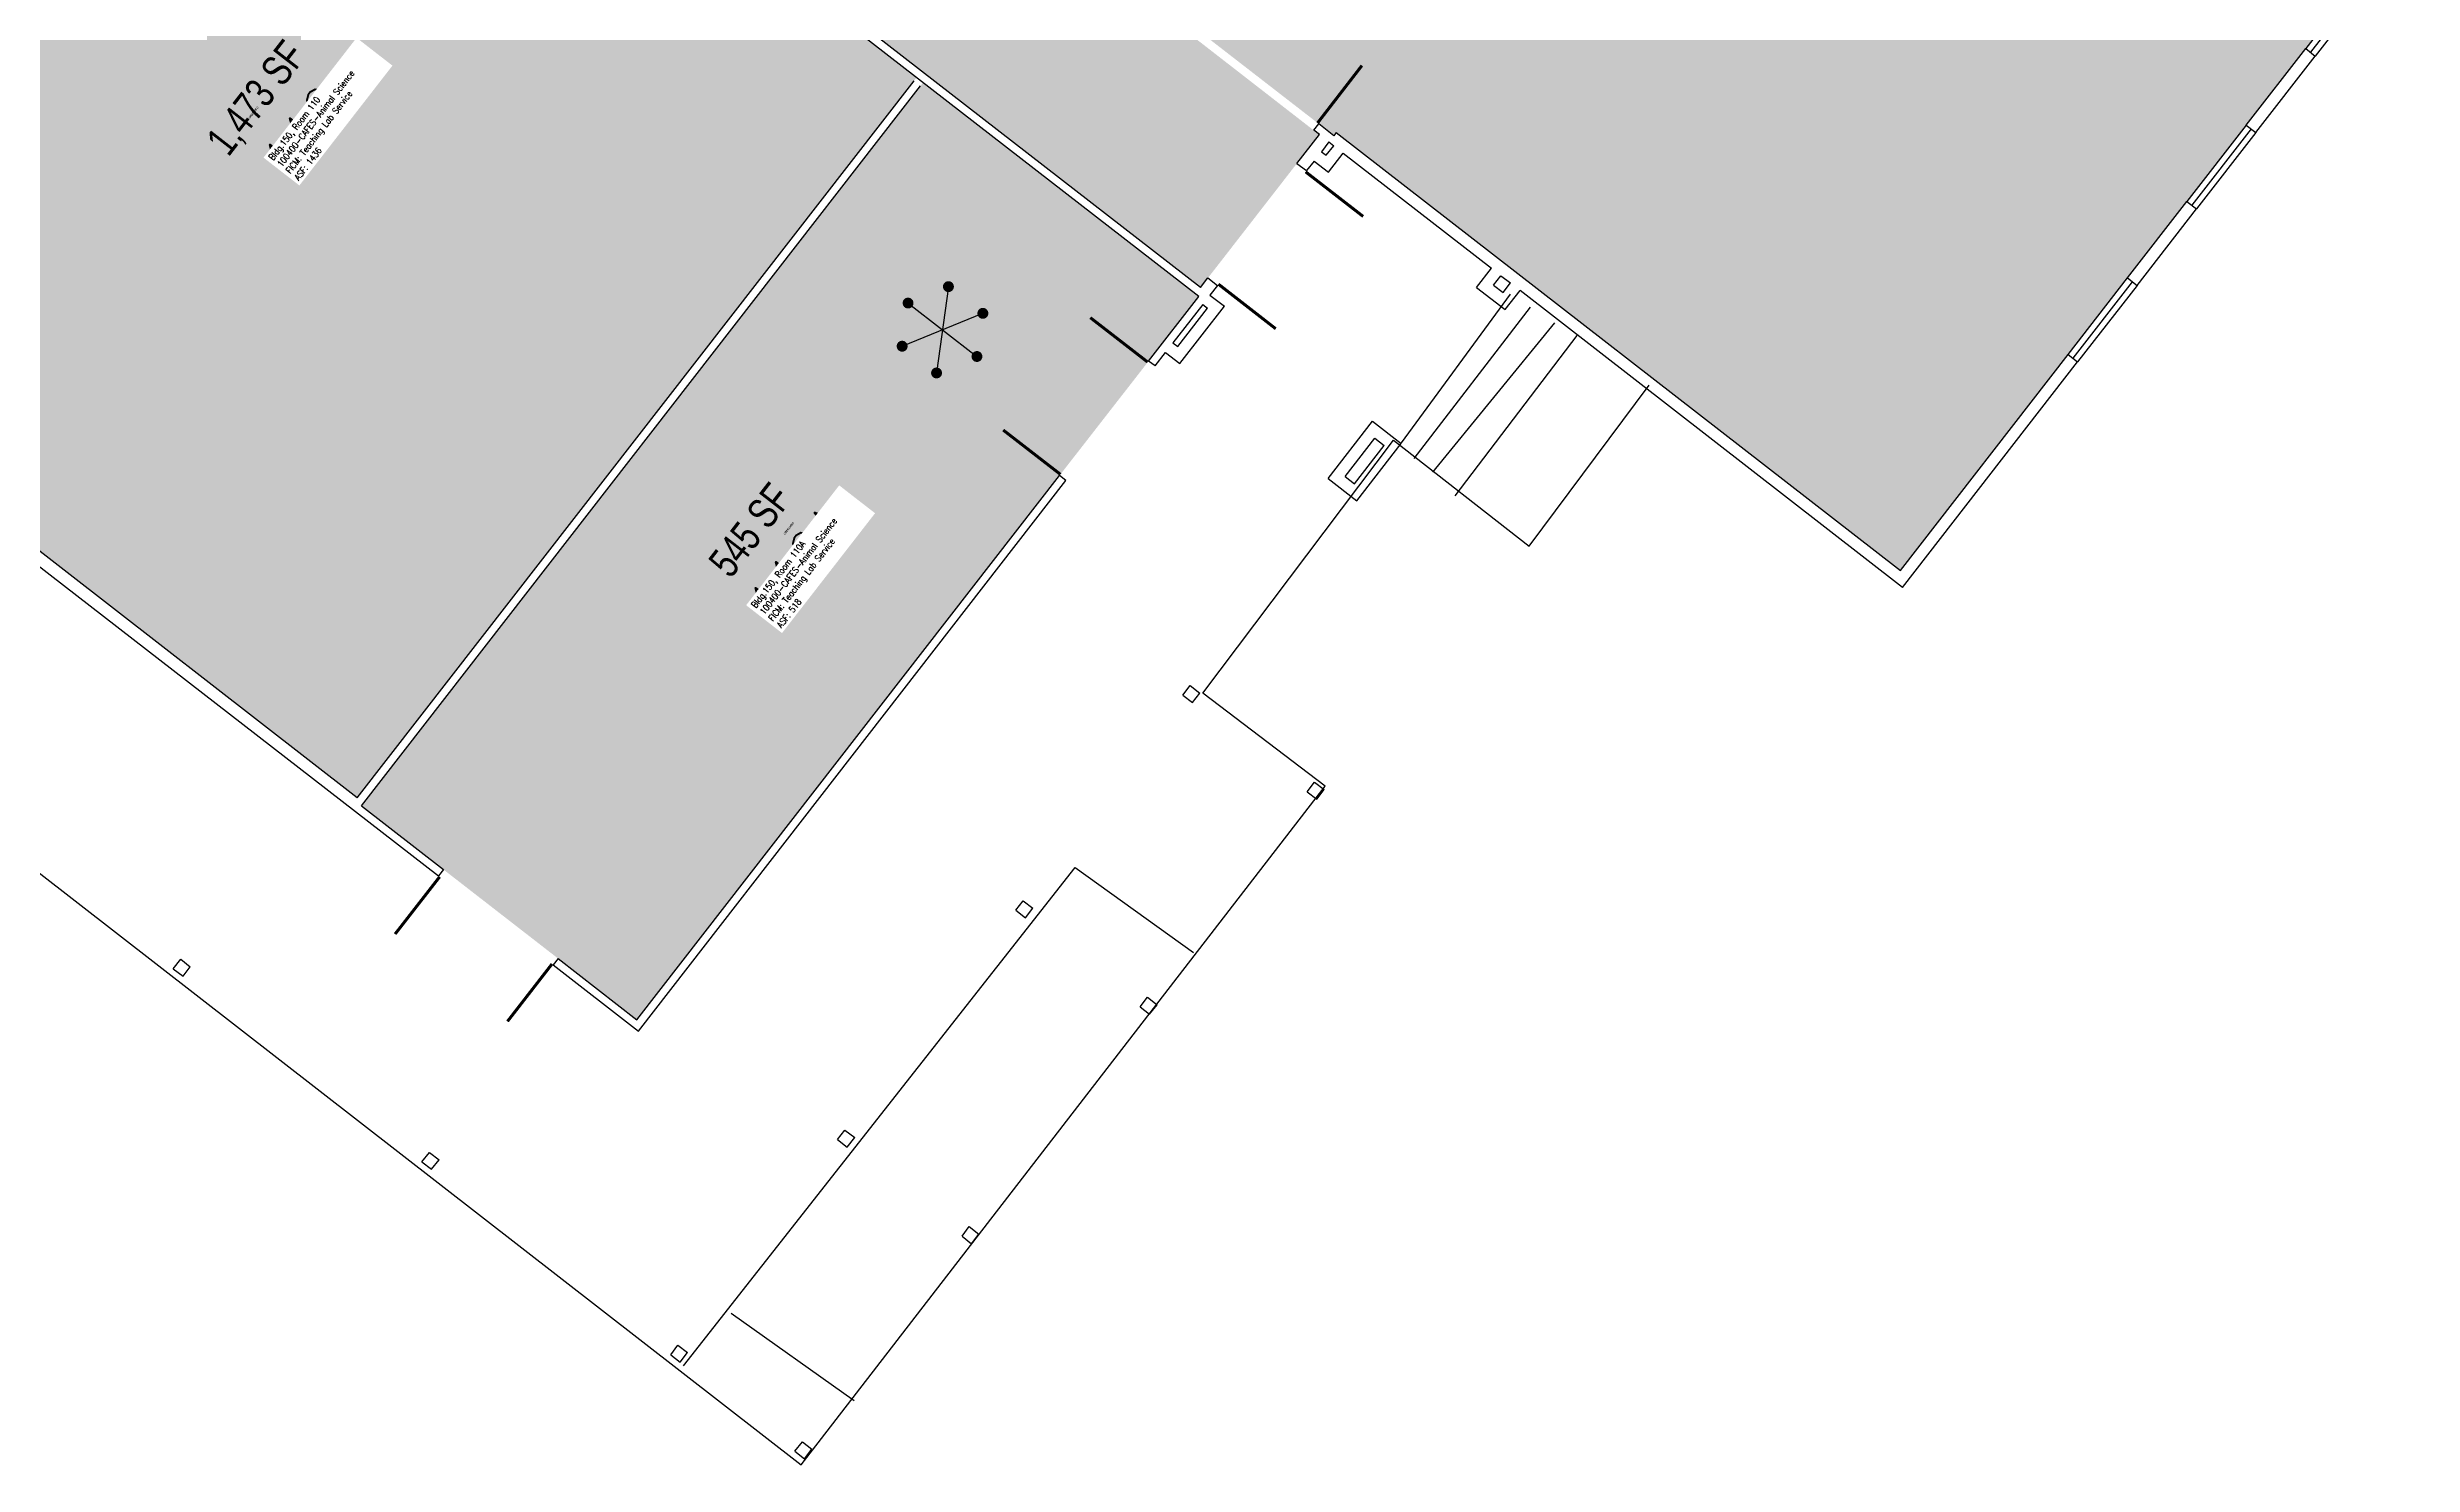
# Model space of a CAD drawing. Header units: inches. Extents: x 69146066 to 69148655, y 27723428 to 27725585.
# Drawn here: x 69147415 to 69148587, y 27723428 to 27724130 of the extents above; entities that cross this region are included whole.
import ezdxf
from ezdxf.enums import TextEntityAlignment as Align

# ---------------------------------------------------------------- set-up
doc = ezdxf.new("R2010")
doc.units = ezdxf.units.IN
doc.header["$LTSCALE"] = 100
doc.header["$MEASUREMENT"] = 0
doc.layers.get('0').update_dxf_attribs({"linetype": 'CONTINUOUS'})
for name, color, linetype in [('A-DOOR', 2, 'CONTINUOUS'), ('A-GLAZ', 1, 'CONTINUOUS'), ('A-IDEN-ICON', 4, 'CONTINUOUS'), ('A-IDEN-RNUM', 7, 'CONTINUOUS'), ('A-IDEN-SNUM', 4, 'CONTINUOUS'), ('A-IDEN-VNUM', 4, 'CONTINUOUS'), ('A-SITE', 3, 'CONTINUOUS'), ('A-WALL', 5, 'CONTINUOUS'), ('AREA-TEXT', 3, 'CONTINUOUS'), ('Rooms-Category-Color', 7, 'CONTINUOUS'), ('Rooms-College-Color', 7, 'CONTINUOUS'), ('Rooms-Department-Color', 7, 'CONTINUOUS'), ('Rooms-Division-Color', 7, 'CONTINUOUS'), ('Rooms-Information', 7, 'CONTINUOUS')]:
    doc.layers.add(name, color=color, linetype=linetype)
doc.styles.add('AREA', font='arial.ttf', dxfattribs={"width": 0.75, "height": 12})
doc.styles.add('ROOMSNUMBER', font='txt', dxfattribs={"height": 1})
doc.styles.add('ROOMVNUMBER', font='simplex.shx', dxfattribs={"width": 0.85})

# ---------------------------------------------------------------- blocks, each defined once
blk = doc.blocks.new('CPREF')
at = {"color": 0, "linetype": 'ByBlock'}
for p, q in [((-0.025, 0.052), (0.035, -0.052)), ((-0.025, -0.052), (0.035, 0.052)), ((-0.055, 0), (0.065, 0))]:
    blk.add_line(p, q, dxfattribs=at)
at = {"color": 0, "linetype": 'ByBlock', "const_width": 0.0075}
for points in [[(-0.0269, 0.0487, 1), (-0.0231, 0.0552, 1)], [(0.0331, 0.0487, 1), (0.0369, 0.0552, 1)], [(-0.0569, -0.0032, 1), (-0.0531, 0.0032, 1)], [(0.0631, -0.0032, 1), (0.0669, 0.0032, 1)], [(-0.0269, -0.0552, 1), (-0.0231, -0.0487, 1)], [(0.0331, -0.0552, 1), (0.0369, -0.0487, 1)]]:
    blk.add_lwpolyline(points, format="xyb", close=True, dxfattribs=at)

msp = doc.modelspace()

# ---------------------------------------------------------------- hatches: boundary and pattern name
at = {"layer": 'Rooms-Category-Color', "true_color": 0xadadad}
msp.add_hatch(color=253, dxfattribs=at).paths.add_polyline_path([(69148045.5, 27724087.1), (69148042.7, 27724089.2), (69147985.8, 27724133.4), (69147680.5, 27724370.4), (69147652.1, 27724392.4), (69147314, 27724654.9), (69147308.2, 27724647.4), (69147286.1, 27724619), (69147255.2, 27724579.1), (69147429.7, 27724443.5), (69147458.2, 27724421.5), (69147986.6, 27724011.2), (69147990.3, 27724016), (69148034.4, 27724072.8)])
at = {"layer": 'Rooms-Category-Color', "true_color": 0xe3f498}
for points in [[(69147980.8, 27724218.9), (69148002.8, 27724247.4), (69148011.1, 27724258), (69147868.9, 27724368.4), (69147840.5, 27724390.5), (69147802.6, 27724419.9), (69147805.3, 27724423.5), (69147847.9, 27724481.6), (69147850.1, 27724484.4), (69148122.6, 27724272.8), (69148151, 27724250.7), (69148174.7, 27724232.3), (69148252.9, 27724333), (69148275, 27724361.5), (69148286.9, 27724376.9), (69148309, 27724405.3), (69148313.3, 27724410.8), (69148369.8, 27724367), (69148398.2, 27724344.9), (69148488.7, 27724274.7), (69148517.1, 27724252.6), (69148587.4, 27724198), (69148563.8, 27724167.6), (69148534.4, 27724129.7), (69148504.9, 27724091.8), (69148475.5, 27724053.9), (69148446, 27724016), (69148416.6, 27723978.1), (69148333.5, 27723871), (69148053.9, 27724088.1), (69148052.7, 27724086.5), (69148045.2, 27724092.4), (69147988.3, 27724136.5), (69147943.7, 27724171.2)], [(69147342, 27723934.3), (69147398.9, 27723890.2), (69147568.7, 27723758.3), (69147845.9, 27724115.4), (69147463.6, 27724412.2), (69147245.3, 27724131), (69147299.8, 27724088.7), (69147240.9, 27724012.8)], [(69147960.9, 27723974.8), (69147985.7, 27724006.8), (69147849.1, 27724112.9), (69147570.7, 27723754.3), (69147611.4, 27723722.7), (69147668.2, 27723678.6), (69147707.3, 27723648.2), (69147916.7, 27723918)]]:
    msp.add_hatch(color=61, dxfattribs=at).paths.add_polyline_path(points)
at = {"layer": 'Rooms-College-Color', "true_color": 0xe3c5e1}
for points in [[(69148045.5, 27724087.1), (69148042.7, 27724089.2), (69147985.8, 27724133.4), (69147680.5, 27724370.4), (69147652.1, 27724392.4), (69147314, 27724654.9), (69147308.2, 27724647.4), (69147286.1, 27724619), (69147255.2, 27724579.1), (69147429.7, 27724443.5), (69147458.2, 27724421.5), (69147986.6, 27724011.2), (69147990.3, 27724016), (69148034.4, 27724072.8)], [(69147980.8, 27724218.9), (69148002.8, 27724247.4), (69148011.1, 27724258), (69147868.9, 27724368.4), (69147840.5, 27724390.5), (69147802.6, 27724419.9), (69147805.3, 27724423.5), (69147847.9, 27724481.6), (69147850.1, 27724484.4), (69148122.6, 27724272.8), (69148151, 27724250.7), (69148174.7, 27724232.3), (69148252.9, 27724333), (69148275, 27724361.5), (69148286.9, 27724376.9), (69148309, 27724405.3), (69148313.3, 27724410.8), (69148369.8, 27724367), (69148398.2, 27724344.9), (69148488.7, 27724274.7), (69148517.1, 27724252.6), (69148587.4, 27724198), (69148563.8, 27724167.6), (69148534.4, 27724129.7), (69148504.9, 27724091.8), (69148475.5, 27724053.9), (69148446, 27724016), (69148416.6, 27723978.1), (69148333.5, 27723871), (69148053.9, 27724088.1), (69148052.7, 27724086.5), (69148045.2, 27724092.4), (69147988.3, 27724136.5), (69147943.7, 27724171.2)], [(69147342, 27723934.3), (69147398.9, 27723890.2), (69147568.7, 27723758.3), (69147845.9, 27724115.4), (69147463.6, 27724412.2), (69147245.3, 27724131), (69147299.8, 27724088.7), (69147240.9, 27724012.8)], [(69147960.9, 27723974.8), (69147985.7, 27724006.8), (69147849.1, 27724112.9), (69147570.7, 27723754.3), (69147611.4, 27723722.7), (69147668.2, 27723678.6), (69147707.3, 27723648.2), (69147916.7, 27723918)]]:
    msp.add_hatch(color=254, dxfattribs=at).paths.add_polyline_path(points)
at = {"layer": 'Rooms-Department-Color', "true_color": 0xacacac}
msp.add_hatch(color=253, dxfattribs=at).paths.add_polyline_path([(69148045.5, 27724087.1), (69148042.7, 27724089.2), (69147985.8, 27724133.4), (69147680.5, 27724370.4), (69147652.1, 27724392.4), (69147314, 27724654.9), (69147308.2, 27724647.4), (69147286.1, 27724619), (69147255.2, 27724579.1), (69147429.7, 27724443.5), (69147458.2, 27724421.5), (69147986.6, 27724011.2), (69147990.3, 27724016), (69148034.4, 27724072.8)])
at = {"layer": 'Rooms-Department-Color', "true_color": 0xe3c5e1}
for points in [[(69147980.8, 27724218.9), (69148002.8, 27724247.4), (69148011.1, 27724258), (69147868.9, 27724368.4), (69147840.5, 27724390.5), (69147802.6, 27724419.9), (69147805.3, 27724423.5), (69147847.9, 27724481.6), (69147850.1, 27724484.4), (69148122.6, 27724272.8), (69148151, 27724250.7), (69148174.7, 27724232.3), (69148252.9, 27724333), (69148275, 27724361.5), (69148286.9, 27724376.9), (69148309, 27724405.3), (69148313.3, 27724410.8), (69148369.8, 27724367), (69148398.2, 27724344.9), (69148488.7, 27724274.7), (69148517.1, 27724252.6), (69148587.4, 27724198), (69148563.8, 27724167.6), (69148534.4, 27724129.7), (69148504.9, 27724091.8), (69148475.5, 27724053.9), (69148446, 27724016), (69148416.6, 27723978.1), (69148333.5, 27723871), (69148053.9, 27724088.1), (69148052.7, 27724086.5), (69148045.2, 27724092.4), (69147988.3, 27724136.5), (69147943.7, 27724171.2)], [(69147342, 27723934.3), (69147398.9, 27723890.2), (69147568.7, 27723758.3), (69147845.9, 27724115.4), (69147463.6, 27724412.2), (69147245.3, 27724131), (69147299.8, 27724088.7), (69147240.9, 27724012.8)], [(69147960.9, 27723974.8), (69147985.7, 27724006.8), (69147849.1, 27724112.9), (69147570.7, 27723754.3), (69147611.4, 27723722.7), (69147668.2, 27723678.6), (69147707.3, 27723648.2), (69147916.7, 27723918)]]:
    msp.add_hatch(color=254, dxfattribs=at).paths.add_polyline_path(points)
at = {"layer": 'Rooms-Division-Color', "true_color": 0xadadad}
msp.add_hatch(color=253, dxfattribs=at).paths.add_polyline_path([(69148045.5, 27724087.1), (69148042.7, 27724089.2), (69147985.8, 27724133.4), (69147680.5, 27724370.4), (69147652.1, 27724392.4), (69147314, 27724654.9), (69147308.2, 27724647.4), (69147286.1, 27724619), (69147255.2, 27724579.1), (69147429.7, 27724443.5), (69147458.2, 27724421.5), (69147986.6, 27724011.2), (69147990.3, 27724016), (69148034.4, 27724072.8)])
at = {"layer": 'Rooms-Division-Color', "true_color": 0xe3c5e1}
for points in [[(69147980.8, 27724218.9), (69148002.8, 27724247.4), (69148011.1, 27724258), (69147868.9, 27724368.4), (69147840.5, 27724390.5), (69147802.6, 27724419.9), (69147805.3, 27724423.5), (69147847.9, 27724481.6), (69147850.1, 27724484.4), (69148122.6, 27724272.8), (69148151, 27724250.7), (69148174.7, 27724232.3), (69148252.9, 27724333), (69148275, 27724361.5), (69148286.9, 27724376.9), (69148309, 27724405.3), (69148313.3, 27724410.8), (69148369.8, 27724367), (69148398.2, 27724344.9), (69148488.7, 27724274.7), (69148517.1, 27724252.6), (69148587.4, 27724198), (69148563.8, 27724167.6), (69148534.4, 27724129.7), (69148504.9, 27724091.8), (69148475.5, 27724053.9), (69148446, 27724016), (69148416.6, 27723978.1), (69148333.5, 27723871), (69148053.9, 27724088.1), (69148052.7, 27724086.5), (69148045.2, 27724092.4), (69147988.3, 27724136.5), (69147943.7, 27724171.2)], [(69147342, 27723934.3), (69147398.9, 27723890.2), (69147568.7, 27723758.3), (69147845.9, 27724115.4), (69147463.6, 27724412.2), (69147245.3, 27724131), (69147299.8, 27724088.7), (69147240.9, 27724012.8)], [(69147960.9, 27723974.8), (69147985.7, 27724006.8), (69147849.1, 27724112.9), (69147570.7, 27723754.3), (69147611.4, 27723722.7), (69147668.2, 27723678.6), (69147707.3, 27723648.2), (69147916.7, 27723918)]]:
    msp.add_hatch(color=254, dxfattribs=at).paths.add_polyline_path(points)

# ---------------------------------------------------------------- linework, layer by layer
at = {"layer": 'A-DOOR'}
for points in [[(69147988.9, 27724136.1, 1.5, 1.5, 0), (69148011, 27724164.5, 0, 0, 0), (69148010.4, 27724164.9, 0, 0, -0.414214), (69148016.7, 27724114.4, 0, 0, -0.414214)], [(69148044.6, 27724092.8, 1.5, 1.5, 0), (69148066.6, 27724121.3, 0, 0, 0), (69148067.2, 27724120.8, 0, 0, 0.414214), (69148016.7, 27724114.4, 0, 0, 0.414214)], [(69148038.7, 27724068.6, 1.5, 1.5, 0), (69148067.2, 27724046.5, 0, 0, 0), (69148067.6, 27724047.1, 0, 0, -0.414214), (69148017.1, 27724040.7, 0, 0, -0.414214)], [(69147995.5, 27724012.9, 1.5, 1.5, 0), (69148023.9, 27723990.8, 0, 0, 0), (69148023.5, 27723990.2, 0, 0, 0.414214), (69148017.1, 27724040.7, 0, 0, 0.414214)], [(69147960.4, 27723974.3, 1.5, 1.5, 0), (69147932, 27723996.3, 0, 0, 0), (69147932.5, 27723996.9, 0, 0, 0.414214), (69147938.8, 27723946.4, 0, 0, 0.414214)], [(69147917.2, 27723918.6, 1.5, 1.5, 0), (69147888.8, 27723940.6, 0, 0, 0), (69147888.3, 27723940, 0, 0, -0.414214), (69147938.8, 27723946.4, 0, 0, -0.414214)], [(69147609.5, 27723719.1, 1.5, 1.5, 0), (69147587.4, 27723690.7, 0, 0, 0), (69147586.8, 27723691.1, 0, 0, 0.414214), (69147637.3, 27723697.5, 0, 0, 0.414214)], [(69147665.2, 27723675.9, 1.5, 1.5, 0), (69147643.1, 27723647.4, 0, 0, 0), (69147643.7, 27723647, 0, 0, -0.414214), (69147637.3, 27723697.5, 0, 0, -0.414214)]]:
    msp.add_lwpolyline(points, format="xyseb", dxfattribs=at)
at = {"layer": 'A-GLAZ'}
for p, q in [((69148563.8, 27724167.6), (69148534.4, 27724129.7)), ((69148566.2, 27724165.8), (69148536.7, 27724127.9)), ((69148568.5, 27724164), (69148539.1, 27724126)), ((69148504.9, 27724091.8), (69148475.5, 27724053.9)), ((69148507.3, 27724090), (69148477.9, 27724052.1)), ((69148509.7, 27724088.1), (69148480.2, 27724050.2)), ((69148416.6, 27723978.1), (69148446, 27724016)), ((69148448.4, 27724014.1), (69148419, 27723976.2)), ((69148450.8, 27724012.3), (69148421.3, 27723974.4))]:
    msp.add_line(p, q, dxfattribs=at)
at = {"layer": 'A-SITE'}
for p, q in [((69146718.4, 27724259), (69147788.7, 27723427.6)), ((69148086.2, 27723934.3), (69148140.3, 27724007.9)), ((69148150, 27724001.5), (69148092.3, 27723926.5)), ((69148101.7, 27723919.7), (69148162.2, 27723993.7)), ((69148173.2, 27723987.4), (69148112.7, 27723907.9)), ((69148149.5, 27723883.1), (69148208.9, 27723962.9)), ((69147987.8, 27723810.1), (69148082.3, 27723935.6)), ((69148082.3, 27723935.6), (69148149.5, 27723883.1)), ((69148048.4, 27723764.1), (69147987.8, 27723810.1)), ((69147788.7, 27723427.6), (69148048.4, 27723764.1)), ((69147730.4, 27723476.7), (69147924.4, 27723723.7)), ((69147924.4, 27723723.7), (69147983.2, 27723681.6)), ((69147754, 27723502.7), (69147814.9, 27723459.5))]:
    msp.add_line(p, q, dxfattribs=at)
at = {"layer": 'A-WALL'}
for p, q in [((69147986.6, 27724011.2), (69147458.2, 27724421.5)), ((69147985.7, 27724006.8), (69147463.6, 27724412.2)), ((69148504.9, 27724091.8), (69148534.4, 27724129.7)), ((69148509.7, 27724088.1), (69148539.1, 27724126)), ((69148534.4, 27724129.7), (69148539.1, 27724126)), ((69147568.7, 27723758.3), (69147844.7, 27724113.8)), ((69147570.7, 27723754.3), (69147847.8, 27724111.3)), ((69148034.4, 27724072.8), (69148045.5, 27724087.1)), ((69148042.7, 27724089.2), (69148045.2, 27724092.4)), ((69148045.5, 27724087.1), (69148042.7, 27724089.2)), ((69148052.7, 27724086.5), (69148045.2, 27724092.4)), ((69148053.9, 27724088.1), (69148052.7, 27724086.5)), ((69148053.9, 27724088.1), (69148333.5, 27723871)), ((69148504.9, 27724091.8), (69148509.7, 27724088.1)), ((69148050.2, 27724083.4), (69148046.5, 27724078.6)), ((69148046.5, 27724078.6), (69148048.9, 27724076.8)), ((69148048.9, 27724076.8), (69148052.6, 27724081.5)), ((69148050, 27724068.4), (69148057.3, 27724077.9)), ((69148050.2, 27724083.4), (69148052.6, 27724081.5)), ((69148057.3, 27724077.9), (69148130.8, 27724020.8)), ((69148034.4, 27724072.8), (69148039.2, 27724069.2)), ((69148042.9, 27724073.9), (69148039.2, 27724069.2)), ((69148042.9, 27724073.9), (69148050, 27724068.4)), ((69148446, 27724016), (69148475.5, 27724053.9)), ((69148475.5, 27724053.9), (69148480.2, 27724050.2)), ((69148450.8, 27724012.3), (69148480.2, 27724050.2)), ((69148123.4, 27724011.3), (69148130.8, 27724020.8)), ((69148131.8, 27724012.4), (69148135.5, 27724017.1)), ((69148135.5, 27724017.1), (69148140.3, 27724013.5)), ((69147960.9, 27723974.8), (69147985.7, 27724006.8)), ((69147986.6, 27724011.2), (69147990.3, 27724016)), ((69147990.3, 27724016), (69147995, 27724012.3)), ((69147995, 27724012.3), (69147991.3, 27724007.5)), ((69147991.3, 27724007.5), (69147998.5, 27724002)), ((69148123.4, 27724011.3), (69148137.6, 27724000.3)), ((69148131.8, 27724012.4), (69148136.6, 27724008.7)), ((69148136.6, 27724008.7), (69148140.3, 27724013.5)), ((69148137.6, 27724000.3), (69148145, 27724009.8)), ((69148334.6, 27723862.6), (69148145, 27724009.8)), ((69148446, 27724016), (69148450.8, 27724012.3)), ((69147987.7, 27724002.8), (69147972.9, 27723983.8)), ((69147975.3, 27723982), (69147990, 27724001)), ((69147976.4, 27723973.6), (69147998.5, 27724002)), ((69147987.7, 27724002.8), (69147990, 27724001)), ((69147972.9, 27723983.8), (69147975.3, 27723982)), ((69147964.1, 27723972.4), (69147960.9, 27723974.8)), ((69147964.1, 27723972.4), (69147969.3, 27723979.1)), ((69147969.3, 27723979.1), (69147976.4, 27723973.6)), ((69148333.5, 27723871), (69148416.6, 27723978.1)), ((69148334.6, 27723862.6), (69148421.3, 27723974.4)), ((69148416.6, 27723978.1), (69148421.3, 27723974.4)), ((69148049.8, 27723916.6), (69148071.9, 27723945)), ((69148058.3, 27723917.6), (69148073, 27723936.6)), ((69148071.9, 27723945), (69148086.1, 27723934)), ((69148073, 27723936.6), (69148077.7, 27723932.9)), ((69148063, 27723913.9), (69148077.7, 27723932.9)), ((69148064.1, 27723905.5), (69148086.1, 27723934)), ((69147707.3, 27723648.2), (69147916.7, 27723918)), ((69147708, 27723642.6), (69147919.9, 27723915.5)), ((69147919.9, 27723915.5), (69147916.7, 27723918)), ((69148049.8, 27723916.6), (69148064.1, 27723905.5)), ((69148058.3, 27723917.6), (69148063, 27723913.9)), ((69147568.7, 27723758.3), (69147398.9, 27723890.2)), ((69147395.2, 27723885.4), (69147608.9, 27723719.6)), ((69147977.8, 27723809.1), (69147981.5, 27723813.9)), ((69147977.8, 27723809.1), (69147982.6, 27723805.5)), ((69147981.5, 27723813.9), (69147986.3, 27723810.2)), ((69147982.6, 27723805.5), (69147986.3, 27723810.2)), ((69148039.5, 27723761.3), (69148043.1, 27723766)), ((69148039.5, 27723761.3), (69148044.2, 27723757.6)), ((69148043.1, 27723766), (69148047.9, 27723762.4)), ((69148044.2, 27723757.6), (69148047.9, 27723762.4)), ((69147570.7, 27723754.3), (69147611.4, 27723722.7)), ((69147611.4, 27723722.7), (69147608.9, 27723719.6)), ((69147895.1, 27723702.5), (69147898.7, 27723707.2)), ((69147895.1, 27723702.5), (69147899.8, 27723698.8)), ((69147898.7, 27723707.2), (69147903.5, 27723703.6)), ((69147899.8, 27723698.8), (69147903.5, 27723703.6)), ((69147477.5, 27723673.4), (69147481.2, 27723678.2)), ((69147481.2, 27723678.2), (69147485.9, 27723674.5)), ((69147668.2, 27723678.6), (69147665.8, 27723675.4)), ((69147668.2, 27723678.6), (69147707.3, 27723648.2)), ((69147477.5, 27723673.4), (69147482.3, 27723669.8)), ((69147482.3, 27723669.8), (69147485.9, 27723674.5)), ((69147665.8, 27723675.4), (69147708, 27723642.6)), ((69147956.7, 27723654.7), (69147960.3, 27723659.4)), ((69147956.7, 27723654.7), (69147961.4, 27723651)), ((69147960.3, 27723659.4), (69147965.1, 27723655.7)), ((69147961.4, 27723651), (69147965.1, 27723655.7)), ((69147806.7, 27723588.8), (69147810.4, 27723593.5)), ((69147806.7, 27723588.8), (69147811.5, 27723585.1)), ((69147810.4, 27723593.5), (69147815.2, 27723589.8)), ((69147811.5, 27723585.1), (69147815.2, 27723589.8)), ((69147600.7, 27723577.8), (69147604.4, 27723582.5)), ((69147600.7, 27723577.8), (69147605.5, 27723574.1)), ((69147604.4, 27723582.5), (69147609.2, 27723578.8)), ((69147605.5, 27723574.1), (69147609.2, 27723578.8)), ((69147868.4, 27723540.9), (69147872, 27723545.7)), ((69147868.4, 27723540.9), (69147873.1, 27723537.2)), ((69147872, 27723545.7), (69147876.8, 27723542)), ((69147873.1, 27723537.2), (69147876.8, 27723542)), ((69147724, 27723482.1), (69147727.6, 27723486.9)), ((69147724, 27723482.1), (69147728.7, 27723478.4)), ((69147727.6, 27723486.9), (69147732.4, 27723483.2)), ((69147728.7, 27723478.4), (69147732.4, 27723483.2)), ((69147785.6, 27723434.3), (69147789.3, 27723439)), ((69147785.6, 27723434.3), (69147790.3, 27723430.6)), ((69147789.3, 27723439), (69147794, 27723435.3)), ((69147790.3, 27723430.6), (69147794, 27723435.3))]:
    msp.add_line(p, q, dxfattribs=at)

# ---------------------------------------------------------------- block references
at = {"layer": 'A-IDEN-ICON', "xscale": 359.9999999999999, "yscale": 359.9999999999999, "zscale": 359.9999999999999, "rotation": 322.1766742889534}
msp.add_blockref('CPREF', (69147857.3, 27723991.4), dxfattribs=at)

# ---------------------------------------------------------------- texts
at = {"layer": 'A-IDEN-RNUM', "style": 'ROOMSNUMBER', "width": 0.85}
for s, p in [('0110-00', (69147517.1, 27724097.8)), ('0110-A0', (69147782.5, 27723891.8))]:
    msp.add_text(s, height=1, rotation=52.18, dxfattribs=at).set_placement(p, align=Align.MIDDLE)
at = {"layer": 'A-IDEN-SNUM', "style": 'ROOMSNUMBER', "width": 0.85}
for s, p in [('1500011000', (69147517.1, 27724097.8)), ('15000110A0', (69147782.5, 27723891.8))]:
    msp.add_text(s, height=1, rotation=52.18, dxfattribs=at).set_placement(p, align=Align.MIDDLE)
at = {"layer": 'A-IDEN-VNUM', "style": 'ROOMVNUMBER', "width": 0.85}
for s, p in [('110', (69147543.7, 27724087.6)), ('110A', (69147789, 27723873.6))]:
    msp.add_text(s, height=22.5, rotation=52.18, dxfattribs=at).set_placement(p, align=Align.MIDDLE)
at = {"layer": 'AREA-TEXT', "style": 'AREA', "width": 0.75}
for s, p in [('1,473 SF', (69147518.4, 27724105.4)), ('545 SF', (69147763.3, 27723891.1))]:
    msp.add_text(s, height=15, rotation=52.18, dxfattribs=at).set_placement(p, align=Align.MIDDLE_CENTER)

# ---------------------------------------------------------------- next in the draw order: texts
at = {"layer": 'Rooms-Information', "char_height": 3.214, "width": 72, "attachment_point": 7, "rotation": 52.18, "style": 'ROOMVNUMBER', "bg_fill": 3, "box_fill_scale": 1.5, "bg_fill_color": 256, "bg_fill_true_color": 13158600, "bg_fill_transparency": 0}
for s, insert in [('Bldg.150, Room 110^M^J100400-CAFES-Animal Science^M^JFICM: Teaching Lab Service^M^JASF: 1436', (69147539.7, 27724064.1)), ('Bldg.150, Room 110A^M^J100400-CAFES-Animal Science^M^JFICM: Teaching Lab Service^M^JASF: 518', (69147778.9, 27723842.2))]:
    msp.add_mtext(s, dxfattribs=dict(at, insert=insert))

doc.saveas('drawing.dxf')
